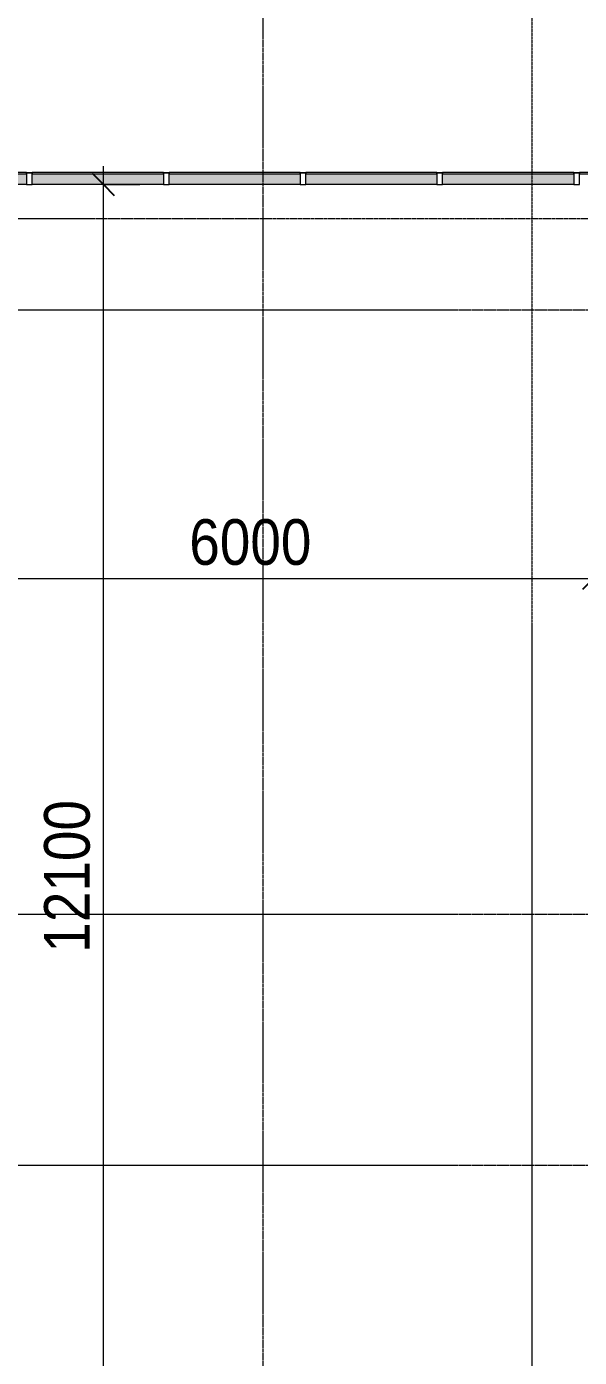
# Model space of a CAD drawing. Header units: millimetres. Extents: x 962 to 239635, y -15958 to 82755.
# Drawn here: x 140228 to 145078, y 35354 to 47022 of the extents above; entities that cross this region are included whole.
import ezdxf

# ---------------------------------------------------------------- set-up
doc = ezdxf.new("R2010")
doc.units = ezdxf.units.MM
doc.linetypes.add('Dash Dot 3_16_', pattern=[7.9375, 4.7625, -1.5875, 0, -1.5875])
doc.linetypes.add('Grid Line', pattern=[22.225, 12.7, -3.175, 3.175, -3.175])
for name, color, linetype, lineweight in [('A-ANNO-DIMS', 211, 'Continuous', 9), ('A-ANNO-DIMS-160', 211, 'Continuous', 9), ('A-FLOR', 192, 'Continuous', 9), ('A-GLAZ-CURT', 52, 'Continuous', 9), ('A-GLAZ-CWMG', 51, 'Continuous', 9), ('A-GLAZ-CWMG-1', 51, 'Continuous', 18), ('G-ANNO-SYMB-1', 111, 'Dash Dot 3_16_', 18), ('M-EQPM', 50, 'Continuous', 9), ('S-GRID-1', 1, 'Grid Line', 9)]:
    doc.layers.add(name, color=color, linetype=linetype, lineweight=lineweight)
doc.styles.add('UTM Avo', font='UTM Avo.ttf', dxfattribs={"width": 0.9, "height": 400})
doc.dimstyles.new('1_Dim_chi_tiet_2_5', dxfattribs={"dimscale": 304.8, "dimtxt": 399.720379, "dimasz": 0.629921, "dimexe": 0.524934, "dimexo": 0.0625, "dimgap": 0.052493, "dimtad": 1, "dimdec": 0, "dimrnd": 5, "dimzin": 0, "dimdsep": 46, "dimtxsty": 'UTM Avo', "dimblk1": 'OBLIQUE', "dimblk2": 'OBLIQUE', "dimsah": 1, "dimcen": 0.09, "dimdle": 0.524934, "dimazin": 0, "dimtfac": 1, "dimtdec": 4, "dimtix": 1, "dimtmove": 0, "dimatfit": 3, "dimfxl": 1.049869, "dimfxlon": 1, "dimtvp": 1, "dimtolj": 1, "dimtzin": 0, "dimarcsym": 2})

# ---------------------------------------------------------------- blocks, each defined once
blk = doc.blocks.new('System Panel - Glazed-1838995-TKCS_MB TẦNG 2')
at = {"layer": 'A-GLAZ-CURT'}
for p, q in [((575, 6), (-575, 6)), ((-575, 6), (-575, -6)), ((575, -6), (575, 6)), ((-575, -6), (575, -6))]:
    blk.add_line(p, q, dxfattribs=at)
blk = doc.blocks.new('Rectangular Mullion - 50 x 100mm-1838989-TKCS_MB TẦNG 2')
at = {"layer": 'A-GLAZ-CWMG'}
blk.add_hatch(color=256, dxfattribs=at).paths.add_polyline_path([(78478, 45637), (78478, 45731), (77328, 45731), (77328, 45637)])
blk.add_line((78478, 45637), (77328, 45637), dxfattribs=at)
blk = doc.blocks.new('System Panel - Glazed-1901962-TKCS_MB TẦNG 2')
at = {"layer": 'A-GLAZ-CURT'}
for p, q in [((125, 6), (-125, 6)), ((-125, 6), (-125, -6)), ((125, -6), (125, 6)), ((-125, -6), (125, -6))]:
    blk.add_line(p, q, dxfattribs=at)
blk = doc.blocks.new('Rectangular Mullion - 50 x 100mm-1838993-TKCS_MB TẦNG 2')
at = {"layer": 'A-GLAZ-CWMG-1'}
for p, q in [((-25, 100), (25, 100)), ((-25, 0), (-25, 100)), ((25, 0), (-25, 0)), ((25, 100), (25, 0))]:
    blk.add_line(p, q, dxfattribs=at)
blk = doc.blocks.new('TKTC_XREF_251221_MB TANG 2-7 - TKTC_XREF_251221_MB TANG 2-7-2039446-TKCS_MB TẦNG 2')
at = {"layer": 'M-EQPM'}
for p, q in [((44875, 28502), (44825, 28502)), ((46075, 28502), (46025, 28502)), ((47275, 28502), (47225, 28502)), ((48475, 28502), (48425, 28502)), ((49675, 28502), (49625, 28502))]:
    blk.add_line(p, q, dxfattribs=at)
blk = doc.blocks.new('DIMBLOCK26-TKCS_MB TẦNG 2')
at = {"layer": 'A-ANNO-DIMS-160'}
for p, q in [((140902, 33377), (140902, 45797)), ((141222, 45637), (140742, 45637)), ((140902, 45637), (141222, 45637)), ((140582, 33537), (141062, 33537)), ((140902, 33537), (140582, 33537))]:
    blk.add_line(p, q, dxfattribs=at)
at = {"layer": 'A-ANNO-DIMS-160', "lineweight": 25}
for p, q in [((140902, 45637), (140806, 45733)), ((140902, 45637), (140998, 45541)), ((140902, 33537), (140806, 33633)), ((140902, 33537), (140998, 33441))]:
    blk.add_line(p, q, dxfattribs=at)
at = {"layer": 'A-ANNO-DIMS-160', "color": 0, "insert": (140382, 38902), "char_height": 400, "width": 1643.29, "attachment_point": 1, "rotation": 90, "line_spacing_factor": 1.110334, "style": 'UTM Avo'}
blk.add_mtext('12100', dxfattribs=at)
blk = doc.blocks.new('_Oblique')
at = {"color": 0, "linetype": 'ByBlock', "lineweight": -2}
blk.add_line((-0.5, -0.5), (0.5, 0.5), dxfattribs=at)
blk = doc.blocks.new('DIMBLOCK231-TKCS_MB TẦNG 2')
at = {"layer": 'A-ANNO-DIMS-160'}
for p, q in [((139203, 41863), (139203, 42343)), ((145203, 41863), (145203, 42343)), ((139043, 42183), (145363, 42183)), ((139203, 42183), (139203, 41863)), ((145203, 42183), (145203, 41863))]:
    blk.add_line(p, q, dxfattribs=at)
at = {"layer": 'A-ANNO-DIMS-160', "lineweight": 25}
for p, q in [((139203, 42183), (139299, 42279)), ((145203, 42183), (145299, 42279)), ((139203, 42183), (139107, 42087)), ((145203, 42183), (145107, 42087))]:
    blk.add_line(p, q, dxfattribs=at)
at = {"layer": 'A-ANNO-DIMS-160', "color": 0, "insert": (141656, 42703), "char_height": 400, "width": 1314.64, "attachment_point": 1, "line_spacing_factor": 1.110334, "style": 'UTM Avo'}
blk.add_mtext('6000', dxfattribs=at)

msp = doc.modelspace()

# ---------------------------------------------------------------- linework, layer by layer
at = {"layer": 'A-FLOR'}
for p, q in [((140278.5, 45737.4), (140228.5, 45737.4)), ((141478.5, 45737.4), (141428.5, 45737.4)), ((142678.5, 45737.4), (142628.5, 45737.4)), ((143878.5, 45737.4), (143828.5, 45737.4)), ((145078.5, 45737.4), (145028.5, 45737.4))]:
    msp.add_line(p, q, dxfattribs=at)
at = {"layer": 'G-ANNO-SYMB-1'}
msp.add_line((144662.2, 82373.8), (144662.2, 13320.5), dxfattribs=at)
at = {"layer": 'S-GRID-1'}
for p, q in [((142303.5, 19351.6), (142303.5, 76542.3)), ((187383.6, 45336.9), (98285.4, 45336.9)), ((189415.6, 44536.9), (96253.4, 44536.9)), ((189415.6, 39236.9), (96253.4, 39236.9)), ((189415.6, 37036.9), (96253.4, 37036.9))]:
    msp.add_line(p, q, dxfattribs=at)

# ---------------------------------------------------------------- block references
at = {"layer": 'A-GLAZ-CURT'}
for name, p in [('System Panel - Glazed-1838995-TKCS_MB TẦNG 2', (139653.5, 45737)), ('System Panel - Glazed-1838995-TKCS_MB TẦNG 2', (140853.5, 45737)), ('System Panel - Glazed-1838995-TKCS_MB TẦNG 2', (142053.5, 45737)), ('System Panel - Glazed-1838995-TKCS_MB TẦNG 2', (143253.5, 45737)), ('System Panel - Glazed-1838995-TKCS_MB TẦNG 2', (144453.5, 45737)), ('System Panel - Glazed-1901962-TKCS_MB TẦNG 2', (145203.5, 45737))]:
    msp.add_blockref(name, p, dxfattribs=at)
at = {"layer": 'A-GLAZ-CWMG'}
for p in [(61750.9, 0), (62950.9, 0), (64150.9, 0), (65350.9, 0), (66550.9, 0)]:
    msp.add_blockref('Rectangular Mullion - 50 x 100mm-1838989-TKCS_MB TẦNG 2', p, dxfattribs=at)
at = {"layer": 'A-GLAZ-CWMG', "extrusion": (0, 0, -1), "rotation": 180}
for p in [(-140253.5, 45737), (-141453.5, 45737), (-142653.5, 45737), (-143853.5, 45737), (-145053.5, 45737)]:
    msp.add_blockref('Rectangular Mullion - 50 x 100mm-1838993-TKCS_MB TẦNG 2', p, dxfattribs=at)
at = {"layer": 'M-EQPM'}
msp.add_blockref('TKTC_XREF_251221_MB TANG 2-7 - TKTC_XREF_251221_MB TANG 2-7-2039446-TKCS_MB TẦNG 2', (95403.5, 17236.9), dxfattribs=at)

# ---------------------------------------------------------------- dimensions: what is measured, and where the dimension line sits
at = {"layer": 'A-ANNO-DIMS'}
dim = msp.add_linear_dim(base=(140902, 45637), p1=(140582, 33536.9), p2=(141222, 45637), angle=90, dimstyle='1_Dim_chi_tiet_2_5', override={"dimpost": '<>', "dimfxl": 12116.98503}, dxfattribs=at)
dim.commit()
dim.dimension.update_dxf_attribs({"geometry": 'DIMBLOCK26-TKCS_MB TẦNG 2', "text_midpoint": (140679, 39587)})
dim = msp.add_linear_dim(base=(145203.5, 42183.2), p1=(139203.5, 41863.2), p2=(145203.5, 41863.2), dimstyle='1_Dim_chi_tiet_2_5', override={"dimpost": '<>', "dimfxl": 6000}, dxfattribs=at)
dim.commit()
dim.dimension.update_dxf_attribs({"geometry": 'DIMBLOCK231-TKCS_MB TẦNG 2', "text_midpoint": (142203.5, 42406.2)})

doc.saveas('drawing.dxf')
